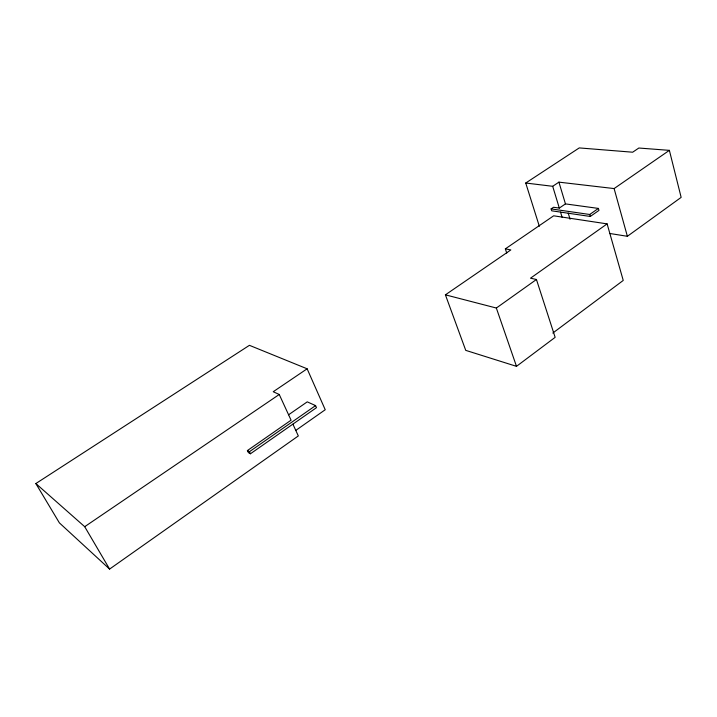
<?xml version="1.0" encoding="UTF-8"?>
<svg xmlns="http://www.w3.org/2000/svg" width="717" height="717" viewBox="0 0 717 717"><rect width="100%" height="100%" fill="white"/><g stroke="black" fill="none" stroke-linecap="round" stroke-linejoin="round"><path stroke-width="1.08" d="M506.731 253.047L505.342 248.862L510.836 249.928L445.409 294.83L465.736 350.362L516.491 366.342L555.146 337.34L536.441 279.496L530.499 278.196L607.12 223.883L623.243 280.437L552.807 333.055M609.835 233.491L627.375 236.296L681.15 197.381L669.373 150.355L638.847 148.025L632.672 152.21L579.246 147.917L525.731 183.023L539.336 226.276M445.409 294.83L496.343 308.032L536.441 279.496M295.924 430.308L325.231 409.739L307.127 368.798L249.426 345.325L35.85 483.554L59.386 522.872L109.593 569.083L298.326 435.936L292.921 424.186M307.127 368.798L273.231 391.724L279.245 394.484L291.075 420.18L247.401 450.563L248.405 452.624L250.43 453.771L316.493 407.659L315.579 405.607L307.252 401.852L288.584 414.776M551.122 208.907L589.706 214.482L598.399 208.423L598.964 210.404L590.288 216.462L551.714 210.816L551.122 208.907L553.542 207.267L559.314 208.082L565.453 203.897L598.399 208.423M247.401 450.563L249.426 451.701L315.579 405.607M525.731 183.023L552.69 186.295L558.919 182.145L614.111 188.571L669.373 150.355M505.342 248.862L553.667 215.808L607.12 223.883M35.85 483.554L84.705 526.69L279.245 394.484M84.705 526.69L109.593 569.083M249.426 451.701L250.43 453.771M496.343 308.032L516.491 366.342M552.69 186.295L559.314 208.082M560.524 212.08L562.101 217.26M558.919 182.145L565.453 203.897M568.205 213.057L570.069 219.259M589.706 214.482L590.288 216.462M614.111 188.571L627.375 236.296"/></g></svg>
